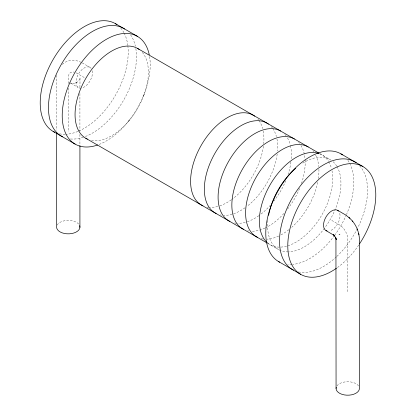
<?xml version="1.0" encoding="UTF-8"?>
<svg xmlns="http://www.w3.org/2000/svg" width="416" height="416" viewBox="0 0 416 416"><rect width="100%" height="100%" fill="white"/><g stroke="black" fill="none" stroke-linecap="round" stroke-linejoin="round"><path stroke-width="0.31" stroke-dasharray="2.08 1.56" d="M56.82 75.265L56.602 130.218M143.478 96.221L144.326 93.61M128.222 121.508L130.057 119.465M62.286 64.355C67.397 59.426 75.686 59.233 81.702 62.67M69.742 82.768L71.755 83.585L71.458 83.554C74.63 84.162 78.083 82.41 79.57 79.456L80.044 77.563L79.919 88.327M76.866 82.378L75.795 83.002M319.753 153.608L330.205 159.645M82.238 62.899L90.303 67.553M84.214 77.501L76.513 73.055A11.669 6.739 60 0 0 74.901 72.311M331.786 220.433L339.487 224.884A11.669 6.739 60 0 1 347.74 239.174L347.74 293.171M70.793 83.216L78.13 87.448M267.894 243.428L278.351 249.465M79.919 93.527L79.919 131.222M79.919 134.472L79.919 144.872M68.26 83.606L68.26 77.823A11.669 6.739 60 0 1 74.376 72.15M68.26 88.104L68.26 131.82M257.852 119.085A51.854 29.942 -60 0 1 258.638 120.068M259.012 120.583A51.854 29.942 -60 0 1 262.673 128.679M263.219 131.05A51.854 29.942 -60 0 1 263.702 143.697M263.422 146.182A51.854 29.942 -60 0 1 231.79 199.482M231.286 199.841A51.854 29.942 -60 0 1 218.92 206.128M217.766 206.461A51.854 29.942 -60 0 1 210.111 207.412M208.92 207.34A51.854 29.942 -60 0 1 207.048 207.085M271.19 126.558A51.854 29.942 -60 0 1 272.392 128.008M272.766 128.523A51.854 29.942 -60 0 1 276.427 136.62M276.968 138.991A51.854 29.942 -60 0 1 277.508 151.024M277.176 154.123A51.854 29.942 -60 0 1 247.052 206.3M245.04 207.787A51.854 29.942 -60 0 1 223.865 215.353M221.421 215.129A51.854 29.942 -60 0 1 220.189 214.9M284.944 134.498A51.854 29.942 -60 0 1 286.146 135.949M287.492 137.982A51.854 29.942 -60 0 1 290.181 144.56M290.472 145.725A51.854 29.942 -60 0 1 291.21 159.578M290.93 162.063A51.854 29.942 -60 0 1 288.059 174.476M285.813 180.554A51.854 29.942 -60 0 1 273.489 201.562M270.556 205.062A51.854 29.942 -60 0 1 259.298 215.363M258.794 215.727A51.854 29.942 -60 0 1 246.428 222.014M245.274 222.347A51.854 29.942 -60 0 1 237.619 223.293M236.428 223.22A51.854 29.942 -60 0 1 234.556 222.966M298.698 142.438A51.854 29.942 -60 0 1 299.515 143.395M300.929 145.402A51.854 29.942 -60 0 1 305.063 159.359M305.105 160.025A51.854 29.942 -60 0 1 301.397 183.664M299.567 188.495A51.854 29.942 -60 0 1 286.853 209.992M283.873 213.491A51.854 29.942 -60 0 1 265.528 227.833M264.93 228.119A51.854 29.942 -60 0 1 251.982 231.244M248.929 231.01A51.854 29.942 -60 0 1 247.697 230.781M312.868 150.847A51.854 29.942 -60 0 1 313.654 151.835M315.593 154.944A51.854 29.942 -60 0 1 318.76 166.639M318.921 169.317A51.854 29.942 -60 0 1 318.349 178.573M317.689 182.359A51.854 29.942 -60 0 1 291.762 227.266M288.813 229.731A51.854 29.942 -60 0 1 281.081 234.853M278.684 236.059A51.854 29.942 -60 0 1 266.973 239.158M263.307 239.034A51.854 29.942 -60 0 1 260.842 238.576M319.79 153.826A51.854 29.942 -60 0 1 328.437 161.283M328.754 161.803A51.854 29.942 -60 0 1 331.443 168.381M331.984 170.758A51.854 29.942 -60 0 1 287.69 245.835M286.536 246.168A51.854 29.942 -60 0 1 267.623 242.97M302.77 163.119A51.854 29.942 -60 0 1 331.219 160.28M333.138 161.777A51.854 29.942 -60 0 1 336.69 166.046M337.007 166.566A51.854 29.942 -60 0 1 324.922 227.625M324.542 228.134A51.854 29.942 -60 0 1 288.98 251.867M288.361 251.888A51.854 29.942 -60 0 1 281.081 250.739M280.514 250.52A51.854 29.942 -60 0 1 267.956 219.705M347.885 160.326A62.228 35.927 -60 0 1 349.461 162.864M349.747 163.41A62.228 35.927 -60 0 1 346.689 214.079M346.434 214.672A62.228 35.927 -60 0 1 334.88 234.967M334.5 235.487A62.228 35.927 -60 0 1 292.625 264.42M292.001 264.472A62.228 35.927 -60 0 1 287.778 264.436M359.58 165.724A62.228 35.927 -60 0 1 357.724 227.911M357.427 228.493A62.228 35.927 -60 0 1 336.752 256.5M336.294 256.927A62.228 35.927 -60 0 1 298.303 271.861M358.753 245.008A62.228 35.927 -60 0 1 337.007 267.873M130.572 34.861A62.228 35.927 -60 0 1 135.382 46.264M135.834 48.615A62.228 35.927 -60 0 1 83.871 137.062M83.309 137.254A62.228 35.927 -60 0 1 70.465 138.97M120.702 28.038A62.228 35.927 -60 0 1 123.895 32.64M124.186 33.181A62.228 35.927 -60 0 1 127.759 45.068M127.842 45.687A62.228 35.927 -60 0 1 78.473 131.191M77.901 131.43A62.228 35.927 -60 0 1 65.816 134.28M65.203 134.3A62.228 35.927 -60 0 1 59.623 133.832M142.319 52.385A51.854 29.942 -60 0 1 137.389 108.805A51.854 29.942 -60 0 1 90.901 140.26M149.588 56.555A62.228 35.927 -60 0 1 98.764 144.586M336.955 385.882A11.669 6.739 0 0 1 348.124 381.727A11.669 6.739 0 0 1 358.79 386.298M339.758 213.366A11.669 6.739 -60 0 1 329.649 230.875M57.132 225.077A11.669 6.739 0 0 1 67.252 220.397A11.669 6.739 0 0 1 78.619 224M81.219 88.114A11.669 6.739 -60 0 1 77.839 75.135A11.669 6.739 -60 0 1 91.182 68.37M92.274 70.798A11.669 6.739 -60 0 1 81.728 88.026M339.42 234.39L338.952 234.723L340.023 234.099L339.42 234.39"/><path stroke-width="0.62" d="M115.331 23.613L137.337 36.317M340.891 153.842L362.898 166.546M137.649 48.474L319.202 153.291M337.62 210.33L345.701 214.994L349.846 218.296M325.946 230.542L334.261 235.492L333.398 234.588L334.833 236.096L334.386 235.628L335.884 238.222L335.702 237.598L336.289 239.595L335.936 238.394L336.066 388.461M85.795 138.294L267.348 243.11M53.102 131.394L75.109 144.097M278.663 261.622L300.669 274.326M352.388 220.984C356.559 225.93 359.039 232.279 359.408 238.732L359.408 388.461A11.669 6.739 0 0 1 346.72 395.174A11.669 6.739 0 0 1 336.248 387.291M348.982 217.386L352.841 221.452M358.623 233.496L358.977 234.702M357.386 229.325L357.568 229.949M79.919 145.522L79.919 227.406M56.602 132.813L56.602 226.808A11.669 6.739 0 0 0 69.269 233.818A11.669 6.739 0 0 0 79.659 225.654M202.93 205.811A51.854 29.942 -60 0 1 201.328 145.116A51.854 29.942 -60 0 1 254.696 116.158M216.138 213.496A51.854 29.942 -60 0 1 215.342 152.604A51.854 29.942 -60 0 1 268.45 124.098M229.892 221.437A51.854 29.942 -60 0 1 228.322 161.897A51.854 29.942 -60 0 1 280.691 131.061M243.646 229.377A51.854 29.942 -60 0 1 242.076 169.837A51.854 29.942 -60 0 1 294.445 139.001M257.4 237.318A51.854 29.942 -60 0 1 255.83 177.783A51.854 29.942 -60 0 1 308.199 146.942M267.16 242.57A51.854 29.942 -60 0 1 270.098 184.818A51.854 29.942 -60 0 1 318.64 153.405M268.611 215.306A51.854 29.942 -60 0 1 268.861 214.042M268.986 213.444A51.854 29.942 -60 0 1 295.755 168.293M279.76 262.21A62.228 35.927 -60 0 1 278.938 189.296A62.228 35.927 -60 0 1 342.467 154.846M293.514 270.15A62.228 35.927 -60 0 1 292.692 197.236A62.228 35.927 -60 0 1 356.221 162.791M336.482 268.242A62.228 35.927 -60 0 1 288.896 233.844A62.228 35.927 -60 0 1 355.072 163.883A62.228 35.927 -60 0 1 359.481 243.927M62.452 136.75A62.228 35.927 -60 0 1 61.355 64.303A62.228 35.927 -60 0 1 124.639 29.032M54.766 132.257A62.228 35.927 -60 0 1 53.102 59.54A62.228 35.927 -60 0 1 116.906 24.622M97.625 145.002A62.228 35.927 -60 0 1 62.301 112.46A62.228 35.927 -60 0 1 102.955 41.423A62.228 35.927 -60 0 1 149.261 54.782M87.402 139.11A51.854 29.942 -60 0 1 85.795 78.416A51.854 29.942 -60 0 1 139.162 49.457M327.054 230.974A11.669 6.739 -60 0 1 325.946 217.069A11.669 6.739 -60 0 1 338.546 211.068"/></g></svg>
